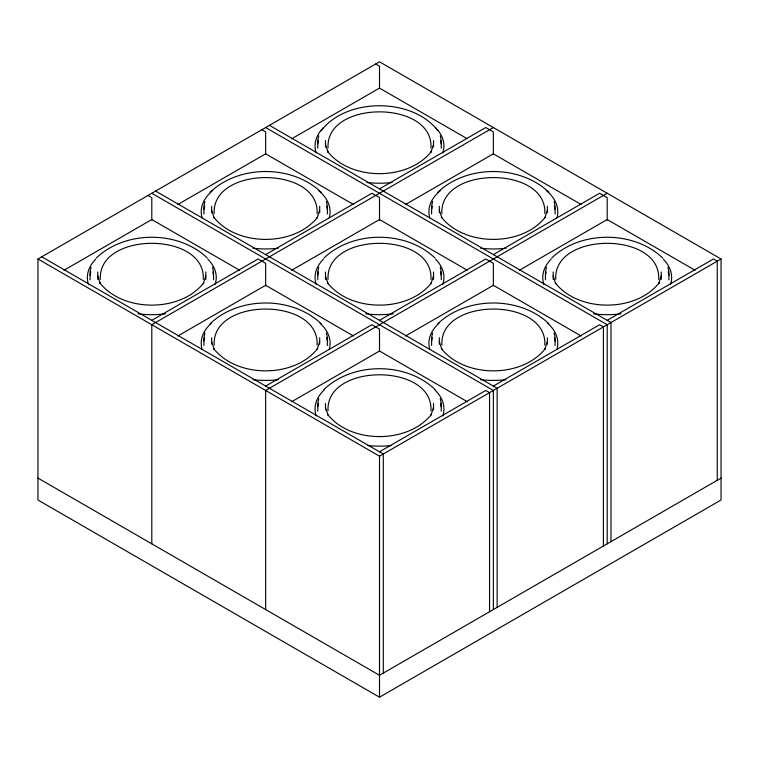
<?xml version="1.0" encoding="UTF-8"?>
<svg xmlns="http://www.w3.org/2000/svg" width="759" height="759" viewBox="0 0 759 759"><rect width="100%" height="100%" fill="white"/><g stroke="black" fill="none" stroke-linecap="round" stroke-linejoin="round"><path stroke-width="1.14" d="M91.042 267.282L90.065 271.731L90.065 279.72M90.065 275.232L90.795 271.902M204.892 201.552L203.915 206.002L203.915 213.991M203.915 209.503L204.645 206.173M205.822 275.934L203.279 283.629L203.763 282.841C180.538 312.547 123.062 312.547 99.837 282.841L100.321 283.629L97.778 275.934M204.892 333.011L203.915 337.461L203.915 345.449M203.915 340.971L204.645 337.632M318.742 135.823L317.765 140.273L317.765 148.261M317.765 143.774L318.495 140.434M319.672 210.205L317.129 217.899L317.613 217.112C294.388 246.817 236.912 246.817 213.687 217.112L214.171 217.899L211.628 210.205M318.742 267.282L317.765 271.731L317.765 279.72M317.765 275.232L318.495 271.902M319.672 341.664L317.129 349.358L317.613 348.58C294.388 378.276 236.912 378.276 213.687 348.58L214.171 349.358L211.628 341.664M318.742 398.741L317.765 403.19L317.765 411.179M317.765 406.701L318.495 403.361M433.522 144.476L430.979 152.17L431.463 151.383C408.238 181.088 350.762 181.088 327.537 151.383L328.021 152.17L325.478 144.476M432.592 201.552L431.615 206.002L431.615 213.991M431.615 209.503L432.345 206.173M433.522 275.934L430.979 283.629L431.463 282.841C408.238 312.547 350.762 312.547 327.537 282.841L328.021 283.629L325.478 275.934M432.592 333.011L431.615 337.461L431.615 345.449M431.615 340.971L432.345 337.632M433.522 407.393L430.979 415.088L431.463 414.31C408.238 444.006 350.762 444.006 327.537 414.31L328.021 415.088L325.478 407.393M547.372 210.205L544.829 217.899L545.313 217.112C522.088 246.817 464.612 246.817 441.387 217.112L441.871 217.899L439.328 210.205M546.442 267.282L545.465 271.731L545.465 279.72M545.465 275.232L546.195 271.902M547.372 341.664L544.829 349.358L545.313 348.58C522.088 378.276 464.612 378.276 441.387 348.58L441.871 349.358L439.328 341.664M661.222 275.934L658.679 283.629L659.163 282.841C635.938 312.547 578.462 312.547 555.237 282.841L555.721 283.629L553.178 275.934M321.161 130.69C346.465 97.446 412.535 97.446 437.839 130.69M96.298 258.022C125.074 230.338 178.526 230.338 207.302 258.022M210.148 192.283C238.924 164.599 292.376 164.599 321.152 192.283M210.148 323.751C238.924 296.067 292.376 296.067 321.152 323.751M323.998 258.022C352.774 230.338 406.226 230.338 435.002 258.022M437.848 192.283C466.624 164.599 520.076 164.599 548.852 192.283M323.998 389.481C352.774 361.796 406.226 361.796 435.002 389.481M437.848 323.751C466.624 296.067 520.076 296.067 548.852 323.751M551.698 258.022C580.474 230.338 633.926 230.338 662.702 258.022M37.95 258.99L379.5 61.802L721.05 258.99L721.05 500.01L379.5 697.198L37.95 500.01L37.95 258.99L379.5 456.187L721.05 258.99M63.927 270.28L151.8 219.55L239.673 270.28M177.777 204.55L265.65 153.821L353.523 204.55M291.627 138.821L379.5 88.091L467.373 138.821M151.8 320.336L258.06 258.99L265.65 263.373L265.65 285.877M265.65 254.607L371.91 193.26L379.5 197.644L379.5 220.148M379.5 188.877L485.76 127.531L493.35 131.914L493.35 154.419M493.35 127.531L151.8 324.719L151.8 543.824M177.777 336.019L265.65 285.289L353.523 336.019M291.627 270.28L379.5 219.55L467.373 270.28M405.477 204.55L493.35 153.821L581.223 204.55M265.65 386.075L371.91 324.719L379.5 329.102L379.5 351.607M379.5 320.336L485.76 258.99L493.35 263.373L493.35 285.877M493.35 254.607L599.61 193.26L607.2 197.644L607.2 220.148M607.2 193.26L265.65 390.458L265.65 609.562M291.627 401.748L379.5 351.019L467.373 401.748M405.477 336.019L493.35 285.289L581.223 336.019M519.327 270.28L607.2 219.55L695.073 270.28M379.5 451.804L485.76 390.458L489.555 392.64L489.555 611.754M493.35 386.075L599.61 324.719L603.405 326.911L603.405 546.015M607.2 320.336L713.46 258.99L717.255 261.181L717.255 480.286M721.05 478.094L379.5 675.292L37.95 478.094M375.705 63.993L379.5 66.185L379.5 88.689M269.445 125.339L610.995 322.528L610.995 541.641M265.65 127.531L607.2 324.719L607.2 543.824M261.855 129.723L265.65 131.914L265.65 154.419M155.595 191.069L497.145 388.266L497.145 607.371M151.8 193.26L493.35 390.458L493.35 609.562M148.005 195.452L151.8 197.644L151.8 220.148M41.745 256.798L383.295 453.996L383.295 673.1M667.958 267.282L668.935 271.731L668.935 279.72M668.205 271.902L668.935 275.232M554.108 201.552L555.085 206.002L555.085 213.991M554.355 206.173L555.085 209.503M554.108 333.011L555.085 337.461L555.085 345.449M554.355 337.632L555.085 340.971M440.258 135.823L441.235 140.273L441.235 148.261M440.505 140.434L441.235 143.774M440.258 267.282L441.235 271.731L441.235 279.72M440.505 271.902L441.235 275.232M440.258 398.741L441.235 403.19L441.235 411.179M440.505 403.361L441.235 406.701M326.408 201.552L327.385 206.002L327.385 213.991M326.655 206.173L327.385 209.503M326.408 333.011L327.385 337.461L327.385 345.449M326.655 337.632L327.385 340.971M212.558 267.282L213.535 271.731L213.535 279.72M212.805 271.902L213.535 275.232M661.222 272.007L661.222 279.445M658.651 279.35C661.412 231.315 552.988 231.315 555.749 279.35M553.178 272.007L553.178 279.445M547.372 206.277L547.372 212.729M547.372 337.746L547.372 344.188M544.801 213.621C547.562 165.585 439.138 165.585 441.899 213.621M544.801 345.079C547.562 297.054 439.138 297.054 441.899 345.079M439.328 206.277L439.328 212.729M439.328 337.746L439.328 344.188M433.522 140.548L433.522 146.999M433.522 272.007L433.522 279.445M433.522 403.475L433.522 409.917M430.951 147.882C433.712 99.856 325.288 99.856 328.049 147.882M430.951 279.35C433.712 231.315 325.288 231.315 328.049 279.35M430.951 410.809C433.712 362.783 325.288 362.783 328.049 410.809M379.5 456.187L379.5 697.198M325.478 140.548L325.478 146.999M325.478 272.007L325.478 279.445M325.478 403.475L325.478 409.917M319.672 206.277L319.672 212.729M319.672 337.746L319.672 344.188M317.101 213.621C319.862 165.585 211.438 165.585 214.199 213.621M317.101 345.079C319.862 297.054 211.438 297.054 214.199 345.079M211.628 206.277L211.628 212.729M211.628 337.746L211.628 344.188M205.822 272.007L205.822 279.445M203.251 279.35C206.012 231.315 97.588 231.315 100.349 279.35M97.778 272.007L97.778 279.445M663.271 259.151A64.439 37.2 0 0 1 670.491 284.454M620.976 313.818A64.439 37.2 0 0 1 593.424 313.818M543.909 284.454A64.439 37.2 0 0 1 551.129 259.151M546.262 190.518A64.439 37.2 0 0 1 556.926 217.795M505.997 248.231A64.439 37.2 0 0 1 480.703 248.231M429.774 217.795A64.439 37.2 0 0 1 440.438 190.518M435.571 127.683A64.439 37.2 0 0 1 442.791 152.986M392.147 182.492A64.439 37.2 0 0 1 366.853 182.492M316.209 152.986A64.439 37.2 0 0 1 323.429 127.683M547.751 323.277A64.439 37.2 0 0 1 556.926 349.263M505.997 379.69A64.439 37.2 0 0 1 480.703 379.69M429.774 349.263A64.439 37.2 0 0 1 438.949 323.277M435.571 259.151A64.439 37.2 0 0 1 442.791 284.454M393.276 313.818A64.439 37.2 0 0 1 365.724 313.818M316.209 284.454A64.439 37.2 0 0 1 323.429 259.151M318.562 190.518A64.439 37.2 0 0 1 329.226 217.795M278.297 248.231A64.439 37.2 0 0 1 253.003 248.231M202.074 217.795A64.439 37.2 0 0 1 212.738 190.518M434.755 389.803A64.439 37.2 0 0 1 442.791 415.913M391.008 445.542A64.439 37.2 0 0 1 367.992 445.542M316.209 415.913A64.439 37.2 0 0 1 324.245 389.803M320.051 323.277A64.439 37.2 0 0 1 329.226 349.263M278.297 379.69A64.439 37.2 0 0 1 253.003 379.69M202.074 349.263A64.439 37.2 0 0 1 211.249 323.277M207.871 259.151A64.439 37.2 0 0 1 215.091 284.454M165.576 313.818A64.439 37.2 0 0 1 138.024 313.818M88.509 284.454A64.439 37.2 0 0 1 95.729 259.151"/></g></svg>
